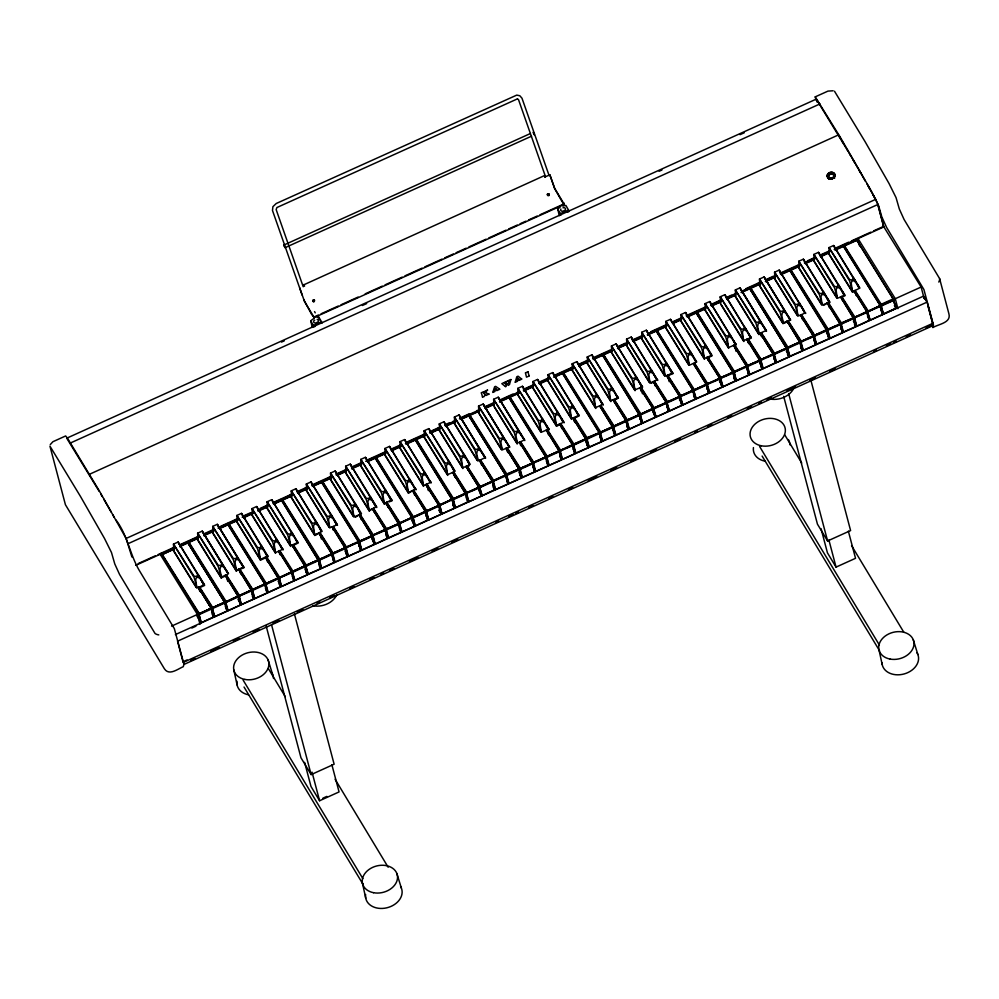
<?xml version="1.0" encoding="UTF-8"?>
<svg xmlns="http://www.w3.org/2000/svg" width="999" height="999" viewBox="0 0 999 999"><rect width="100%" height="100%" fill="white"/><g stroke="black" fill="none" stroke-linecap="round" stroke-linejoin="round"><path stroke-width="1.5" d="M303.783 284.815L544.492 175.587L545.229 177.273L544.954 176.598M528.146 371.728L525.449 372.839M834.877 176.386A3.871 3.122 -13.1 0 0 834.977 175.237L834.839 174.625A3.871 3.134 -13 0 0 832.766 172.49L832.592 172.415A3.871 3.097 -13.4 0 0 827.397 174.788L827.347 174.937A3.871 3.134 -13 0 0 828.096 177.697L828.671 178.097A3.871 3.134 -13 0 0 832.654 178.197A3.871 3.134 -13 0 0 834.889 175.287L834.964 175.175A3.871 3.134 -13 0 0 834.852 174.763M508.891 380.394L510.951 379.483M488.973 394.118L485.851 395.504M516.995 379.358L517.007 379.32A11.701 7.455 -31.1 0 1 517.07 378.983L517.345 377.872M545.092 176.885L549.887 174.85L554.682 188.424L564.348 204.383L314.198 317.545L304.545 301.586L299.7 287.962L300.037 288.736M506.918 383.703L506.081 386.438A6.456 4.108 -31.1 0 1 505.644 386.638L505.494 386.65M509.59 384.103L510.889 379.608M509.515 384.453L508.366 385.389L506.98 383.728M931.842 325.237L932.417 322.752L928.121 306.506M175.387 634.59L923.538 296.141L927.122 302.098L932.741 323.376L932.142 326.011L183.991 664.447M312.749 300.986C314.835 298.114 315.047 303.321 312.699 300.874M856.817 239.935L893.431 299.001L893.181 300.649L882.08 305.682L880.818 305.382L844.043 245.717M158.791 634.889A8.916 6.768 -14.8 0 1 155.07 633.516L119.543 574.4L114.773 563.923L111.488 552.522L104.495 538.436L80.544 496.565L49.95 446.141L65.422 504.72L164.373 668.743C169.043 676.086 177.485 669.143 183.292 666.67L183.941 664.223L174.338 628.608L139.123 570.179C129.808 554.133 127.485 535.102 116.021 520.029M932.629 327.36L933.503 325.15L923.9 289.523L886.6 227.41L881.83 216.933L878.546 205.519L871.553 191.446L840.234 137.15L815.221 96.866L827.959 91.109L833.129 90.772M50.275 444.58L52.922 441.708L65.659 435.951L67.832 438.761L99.538 491.233L126.124 538.449L131.918 557.005M203.471 584.465L200.362 578.921L197.939 577.122L196.266 577.884L195.704 579.757L196.766 587.225L194.168 577.584L173.489 544.13L194.031 576.098L196.666 576.573L197.677 574.45L178.072 542.045L204.408 584.615L199.238 587.187L200.624 592.082M221.191 575.736L220.904 576.311L218.294 566.658L197.627 533.204L218.169 565.184L220.791 565.659L221.815 563.523L202.21 531.131L227.847 573.164L223.739 567.07L222.078 566.208L220.404 566.97L219.942 570.067L221.403 576.348M236.276 568.918L235.976 569.492L233.379 559.84L212.7 526.386L233.242 558.354L235.876 558.841L236.888 556.705L217.295 524.313L242.932 566.346L238.811 560.252L237.163 559.39L235.489 560.152L235.015 563.249L236.476 569.53M266.87 555.781L263.761 550.249L261.338 548.451L259.665 549.2L259.103 551.073L260.165 558.541L257.567 548.901L236.888 515.447L257.43 547.415L260.065 547.902L261.076 545.766L241.471 513.374L267.807 555.931L268.044 556.73L266.296 557.517M281.993 548.938L278.883 543.406L276.461 541.608L274.787 542.37L274.226 544.23L275.287 551.71L272.69 542.057L252.01 508.603L272.552 540.571L275.187 541.058L276.199 538.923L256.606 506.53L283.167 549.9L279.882 544.605M297.115 542.107L294.006 536.563L291.583 534.765L289.91 535.526L289.348 537.387L290.409 544.867L287.812 535.214L267.133 501.76L287.675 533.741L290.309 534.215L291.321 532.08L271.728 499.687L298.289 543.056M321.253 531.181L318.132 525.649L315.721 523.851L314.048 524.6L313.486 526.473L314.548 533.941L311.95 524.3L291.271 490.846L311.813 522.814L314.448 523.301L315.459 521.166L295.854 488.773L322.165 531.343L319.643 532.717L321.416 539.048M336.326 524.363L333.216 518.818L330.806 517.02L329.133 517.782L328.559 519.655L329.62 527.122L327.023 517.482L306.343 484.028L326.885 515.996L329.52 516.471L330.532 514.348L310.939 481.943L337.3 524.5L332.967 526.685L333.941 530.157M361.326 516.233L357.405 507.879L354.995 506.081L353.309 506.843L352.747 508.716L353.808 516.183L351.211 506.543L330.532 473.089L351.074 505.057L353.708 505.531L354.72 503.409L335.127 471.004L361.463 513.573L359.777 514.56L361.151 519.455M375.636 506.58L372.527 501.036L370.117 499.238L368.431 499.999L367.869 501.873L368.931 509.34L366.333 499.7L345.654 466.246L366.196 498.214L368.831 498.688L369.842 496.565L350.249 464.16L376.586 506.73L373.151 508.516L374.126 511.975M390.759 499.737L387.649 494.205L385.239 492.407L383.566 493.156L382.992 495.029L384.053 502.497L381.456 492.857L360.776 459.403L381.318 491.371L383.953 491.845L384.965 489.722L365.372 457.33L391.708 499.887L391.933 500.686L389.31 501.873M414.897 488.823L411.788 483.279L409.365 481.481L407.692 482.242L407.13 484.103L408.191 491.583L405.594 481.943L384.915 448.489L405.457 480.457L408.091 480.931L409.103 478.808L389.498 446.403L416.046 489.785L414.398 487.137M429.982 482.005L426.86 476.461L424.45 474.662L422.777 475.424L422.215 477.285L423.264 484.765L420.666 475.112L399.987 441.658L420.529 473.638L423.164 474.113L424.188 471.978L404.583 439.585L431.168 482.942L429.52 480.294M454.158 471.066L451.048 465.522L448.638 463.723L446.965 464.485L446.391 466.346L447.452 473.826L444.855 464.173L424.175 430.719L444.717 462.687L447.352 463.174L448.364 461.038L428.771 428.646L455.107 471.203L453.421 472.202L454.795 477.097M469.28 464.223L466.171 458.678L463.761 456.88L462.087 457.642L461.513 459.503L462.574 466.983L459.977 457.33L439.298 423.876L459.84 455.856L462.475 456.331L463.486 454.195L443.893 421.803L470.229 464.36L466.795 466.146L467.769 469.605M477.997 459.565L477.697 460.139L475.099 450.499L454.42 417.045L474.962 449.013L477.597 449.488L478.608 447.365L459.016 414.96L484.652 456.993L480.544 450.899L478.883 450.037L477.21 450.799L476.735 453.896L478.209 460.189M502.122 448.651L501.835 449.225L499.238 439.572L478.558 406.118L499.1 438.086L501.735 438.573L502.747 436.438L483.154 404.046L508.791 446.078L504.67 439.985L503.009 439.123L501.336 439.885L500.874 442.982L502.335 449.263M517.207 441.833L516.92 442.395L514.31 432.754L493.631 399.3L514.173 431.268L516.808 431.755L517.832 429.62L498.226 397.227L523.863 439.26L519.755 433.166L518.094 432.305L516.421 433.054L515.959 436.151L517.42 442.445M547.802 428.696L544.692 423.151L542.282 421.353L540.609 422.115L540.047 423.988L541.096 431.456L538.498 421.815L517.819 388.361L538.361 420.329L540.996 420.804L542.007 418.681L522.415 386.288L548.751 428.846L548.975 429.645L547.24 430.432M562.924 421.853L559.815 416.321L557.405 414.523L555.731 415.272L555.169 417.145L556.218 424.612L553.621 414.972L532.942 381.518L553.483 413.486L556.118 413.961L557.142 411.838L537.537 379.445L563.873 422.003L560.451 423.788L561.825 428.683M578.059 415.01L574.937 409.478L572.527 407.679L570.854 408.429L570.292 410.302L571.341 417.782L568.743 408.129L548.064 374.675L568.606 406.643L571.241 407.13L572.265 404.995L552.659 372.602L579.22 415.971L575.936 410.676M602.185 404.096L599.075 398.551L596.665 396.753L594.979 397.515L594.417 399.388L595.479 406.855L592.882 397.215L572.202 363.761L592.744 395.729L595.379 396.203L596.391 394.081L576.798 361.675L603.321 405.057M617.27 397.277L614.148 391.733L611.738 389.935L610.064 390.696L609.502 392.557L610.564 400.037L607.954 390.397L587.275 356.943L607.817 388.911L610.451 389.385L611.475 387.262L591.87 354.857L618.456 398.214L616.82 395.567M641.458 386.338L638.336 380.794L635.926 378.996L634.253 379.757L633.691 381.618L634.752 389.098L632.142 379.445L611.463 345.991L632.005 377.972L634.64 378.446L635.664 376.311L616.058 343.918L642.619 387.287L640.159 383.316M656.58 379.495L653.458 373.951L651.048 372.152L649.375 372.914L648.813 374.775L649.874 382.255L647.265 372.615L626.585 339.161L647.127 371.128L649.762 371.603L650.786 369.48L631.181 337.075L657.742 380.444L655.282 376.473M671.703 372.652L668.581 367.108L666.171 365.309L664.497 366.071L663.935 367.944L664.997 375.412L662.387 365.771L641.708 332.317L662.25 364.285L664.884 364.76L665.908 362.637L646.303 330.232L672.639 372.802L672.864 373.601L668.943 375.374M695.828 361.738L692.719 356.193L690.309 354.395L688.636 355.157L688.061 357.018L689.123 364.498L686.525 354.845L665.846 321.391L686.388 353.371L689.023 353.846L690.034 351.71L670.441 319.318L696.74 361.9L694.218 363.274L695.192 366.733M710.913 354.907L707.791 349.375L705.381 347.577L703.708 348.339L703.146 350.199L704.208 357.679L701.598 348.027L680.918 314.573L701.46 346.541L704.095 347.028L705.119 344.892L685.514 312.5L711.875 355.045L707.554 357.242L708.528 360.701M735.102 343.968L731.98 338.436L729.57 336.638L727.896 337.387L727.334 339.26L728.396 346.728L725.786 337.088L705.107 303.634L725.649 335.602L728.283 336.089L729.307 333.953L709.702 301.561L736.263 344.917L733.803 340.946M750.224 337.125L747.102 331.593L744.692 329.795L743.019 330.557L742.457 332.417L743.518 339.897L740.908 330.244L720.229 296.79L740.771 328.758L743.406 329.245L744.43 327.11L724.824 294.717L751.385 338.087L748.925 334.116M758.928 332.48L758.641 333.054L756.031 323.401L735.351 289.947L755.893 321.928L758.528 322.402L759.552 320.267L739.947 287.874L765.584 329.907L761.475 323.813L759.814 322.952L758.141 323.713L757.679 326.81L759.14 333.092M783.066 321.566L782.766 322.128L780.169 312.487L759.49 279.033L780.032 311.001L782.667 311.488L783.691 309.353L764.085 276.96L789.722 318.993L785.614 312.899L783.953 312.038L782.279 312.787L781.817 315.884L783.278 322.178M804.557 312.55L801.435 307.005L799.025 305.207L797.352 305.969L796.79 307.842L797.851 315.309L795.254 305.669L774.575 272.215L795.117 304.183L797.739 304.658L798.763 302.535L779.158 270.13L805.743 313.486M828.745 301.611L825.624 296.066L823.213 294.268L821.54 295.03L820.978 296.903L822.04 304.37L819.43 294.73L798.75 261.276L819.292 293.244L821.927 293.718L822.951 291.596L803.346 259.191L829.682 301.76L828.009 302.747L829.382 307.642M843.868 294.767L840.746 289.223L838.336 287.425L836.663 288.187L836.101 290.06L837.162 297.527L834.552 287.887L813.873 254.433L834.415 286.401L837.05 286.875L838.074 284.752L818.468 252.347L844.804 294.917L841.383 296.703L842.357 300.162M858.99 287.924L855.868 282.392L853.458 280.594L851.785 281.343L851.223 283.216L852.284 290.684L849.674 281.044L828.995 247.59L849.537 279.558L852.172 280.032L853.196 277.909L833.591 245.517L859.927 288.074L854.757 290.647L856.131 295.542M200.287 613.461L211.326 608.241L198.813 588.049M228.009 524.4L264.623 583.453L267.045 592.956L254.807 598.488L252.073 594.655M304.82 566.183L291.958 545.004L290.497 545.666L265.884 505.956M298.064 542.245L292.894 544.817L305.569 565.609L318.194 560.127L280.931 499.45M321.653 482.03L358.266 541.096L360.689 550.586L348.451 556.131L344.942 551.023M373.326 509.103L385.839 529.295L398.464 523.813L385.602 502.647L384.14 503.309L384.365 504.108L386.101 503.321L385.602 502.647M468.868 415.447L505.482 474.5L507.892 484.003L495.654 489.535L492.932 485.701M508.953 397.315L545.554 456.368L547.976 465.871L535.739 471.403L533.016 467.569M560.451 423.788L573.126 444.58L585.751 439.085L572.889 417.919L571.428 418.581L571.653 419.393L547.04 379.67M617.357 398.713L614.073 400.199L626.585 420.392L639.21 414.91L602.597 354.945M681.892 395.592L692.769 390.671L692.769 389.772L656.156 330.719M721.977 377.46L732.854 372.54L732.854 371.64M767.594 356.83L773.039 354.37L773.039 353.471L760.514 333.279L758.728 333.853L734.103 294.143M761.288 333.604L773.8 353.796L786.413 348.314L749.799 288.349M801.36 315.472L813.885 335.664L826.498 330.182L789.547 270.13M862.599 313.848L866.682 312L866.682 311.101L854.157 290.909L852.372 291.496L852.597 292.295L854.157 290.909M869.18 310.876L880.057 305.956L880.057 305.057L843.443 245.991M196.89 616.058L201.348 622.677L213.749 616.845L211.326 608.241L210.914 609.29L199.8 614.323L198.551 614.023L161.938 554.957M212 612.787L214.723 616.62L226.96 611.088L224.713 602.197L187.288 541.808M237.924 595.541L240.334 605.032L228.097 610.576L225.275 606.58M240.334 605.032L238.087 596.141L225.399 575.349L220.966 577.122L221.191 577.934L224.475 576.448M251.298 590.384L238.786 569.293L236.089 570.279L236.313 571.091L238.786 569.293M237.974 599.425L241.483 604.52L253.721 598.988L251.461 590.084L251.036 591.133L239.136 596.203L226.161 575.674M267.045 592.956L264.797 584.053L227.672 524.313M228.009 523.389L265.434 583.766L278.059 578.284L278.047 577.385M265.409 588.423L268.232 592.419L280.632 586.588L278.221 577.984L265.534 557.192L260.252 559.353L260.477 560.152L264.398 558.379M250.986 513.598L275.599 553.321L275.374 552.509L278.921 551.148L291.433 571.328L293.843 580.831L281.606 586.363L278.097 581.268M293.843 580.831L291.596 571.928L278.584 551.061M292.257 576.473L294.992 580.307L307.23 574.775L304.982 565.884L304.558 566.933L293.456 571.952L292.195 571.665L279.508 550.874L282.929 549.088M320.604 568.731L318.356 559.827L317.932 560.876L306.83 565.909L305.569 565.609L307.992 574.213L320.604 568.731L318.194 560.127M326.136 556.53L331.568 554.07L331.568 553.171L319.043 532.991L314.61 534.765L289.997 495.042M318.918 564.223L321.74 568.206L334.141 562.375L331.73 553.783L318.718 532.904M319.817 533.316L332.33 553.508L344.942 548.026L332.093 526.848L329.732 527.922L305.12 488.199M347.365 556.618L345.105 547.727L344.692 548.776L333.579 553.796L332.33 553.508L334.74 562.1L347.365 556.618L344.942 548.026M360.689 550.586L357.954 541.645L345.966 547.302L348.451 556.131M322.477 482.342L359.091 541.408L371.703 535.926L359.178 514.835L353.896 516.982L329.283 477.272M359.053 546.066L361.875 550.049L374.275 544.218L371.865 535.626L358.853 514.747M376.923 533.553L385.239 529.57L372.565 508.778L369.018 510.152L369.243 510.951L372.565 508.778M371.753 538.898L375.262 544.005L387.662 538.174L385.239 529.57L372.227 508.691M400.874 532.417L398.626 523.513L398.201 524.575L387.1 529.595L385.839 529.295L388.249 537.899L400.874 532.417L398.464 523.813M399.288 528.059L402.01 531.893L414.248 526.361L411.825 516.87L375.224 457.804M414.335 516.633L425.374 511.413L412.699 490.621L408.254 492.395L408.479 493.206L412.699 490.621M411.75 520.541L415.384 525.849L427.797 520.017L425.374 511.413L412.362 490.546M426.036 515.959L428.771 519.792L441.009 514.26L438.761 505.357L425.736 484.49L423.376 485.551L423.601 486.363L399.812 447.964M515.209 382.167L516.795 376.748L518.094 376.186L521.578 378.946A1.286 0.824 -31.1 0 0 521.903 379.008L519.268 380.382M439.373 509.927L442.095 513.761L454.333 508.229L451.91 498.738M465.347 493.556L452.822 472.465L447.54 474.625L422.927 434.915M452.697 503.696L455.519 507.692L467.919 501.86L465.509 493.256L452.497 472.39M471.928 490.584L478.896 487.212L466.208 466.421L462.662 467.782L438.049 428.072M466.171 497.802L468.906 501.635L481.143 496.103L478.896 487.212L478.471 488.261L466.57 493.319L453.596 472.802M478.771 490.484L482.28 495.591L494.68 489.747L492.27 481.156L479.582 460.364L477.784 460.939L453.171 421.228M507.892 484.003L505.644 475.099L469.031 416.034M507.03 480.806L509.04 483.479L521.278 477.947L518.856 468.456L506.343 448.264L501.898 450.037L477.285 410.327M507.105 448.588L519.617 468.781L522.027 477.385L534.652 471.89L532.405 462.999L519.717 442.207L517.02 443.194L517.245 443.993L494.268 406.93M547.976 465.871L545.729 456.968L508.616 397.227M509.765 397.614L546.378 456.68L558.99 451.198L558.99 450.299M546.353 461.338L549.163 465.334L561.401 459.79L559.153 450.899L546.478 430.107L541.183 432.267L516.57 392.545M566.933 447.602L572.539 444.842L559.515 423.976L556.306 425.424L556.53 426.223L560.014 424.65L559.515 423.976M559.815 455.444L562.549 459.278L574.787 453.746L572.539 444.842L572.115 445.891L560.214 450.961L547.065 429.832L548.751 428.846M588.161 447.689L585.913 438.798L585.489 439.847L574.388 444.867L573.126 444.58L575.549 453.171L588.161 447.689L585.751 439.085M578.995 415.159L573.826 417.732L586.513 438.524L588.923 447.127L601.535 441.633L599.125 432.142L562.512 373.077M563.111 372.814L599.887 432.467L612.499 426.985L599.65 405.819L595.541 407.667L595.766 408.479L571.977 370.092M614.922 435.589L612.674 426.685L612.25 427.734L601.136 432.767L599.887 432.467L602.297 441.071L614.922 435.589L612.499 426.985M617.707 424.637L626.036 420.641L613.011 399.775L610.651 400.836L586.038 361.126M612.537 429.97L616.046 435.077L628.446 429.245L626.036 420.641L625.611 421.69L614.51 426.71L613.249 426.423L600.736 406.231L600.786 405.307L603.096 404.258M626.66 425.199L629.382 429.046L641.62 423.501L639.372 414.61L602.26 354.857M641.758 413.748L652.634 408.828L652.634 407.929L640.122 387.749L634.827 389.897L610.214 350.187M639.997 418.981L642.819 422.964L655.219 417.132L652.797 408.529L639.785 387.662M652.684 411.813L656.193 416.908L668.431 411.376L666.183 402.485L653.159 381.606L649.949 383.054L625.337 343.344M666.845 407.03L669.567 410.864L681.805 405.332L679.557 396.428L666.533 375.562L665.072 376.223L640.459 336.501M679.432 399.712L682.941 404.807L695.354 398.976L692.931 390.384L655.506 329.995M656.106 329.732L693.531 390.109L695.941 398.701L708.566 393.219L706.318 384.328L693.294 363.449L689.185 365.309L664.572 325.599M716.795 379.807L719.68 378.284L706.655 357.405L704.307 358.479L704.532 359.278L679.907 319.568M706.967 388.873L709.69 392.707L721.927 387.175L719.68 378.284L719.255 379.333L707.354 384.39L694.38 363.873M719.517 381.581L723.026 386.675L735.426 380.844L733.016 372.24L695.591 311.863M704.083 308.629L728.708 348.339L728.471 347.54L733.766 345.379L746.278 365.572L748.701 375.062L736.463 380.607L733.641 376.611M748.701 375.062L746.453 366.171L733.428 345.304M734.527 345.704L747.04 365.896L759.665 360.414L746.802 339.248L743.606 340.696L743.83 341.508L720.853 304.433M762.075 369.018L759.827 360.115L759.402 361.176L748.301 366.196L747.04 365.896L749.462 374.5L762.075 369.018L759.665 360.414M759.702 363.399L763.211 368.494L775.611 362.662L773.201 354.071L760.689 333.878M773.863 358.616L776.598 362.45L788.835 356.905L786.575 348.014L749.974 288.948M750.561 288.674L787.175 347.752L799.799 342.257L787.274 321.178L782.829 322.952L758.216 283.229M802.209 350.861L799.962 341.958L799.537 343.019L788.436 348.039L787.175 347.752L789.585 356.343L802.209 350.861L799.799 342.257M807.716 338.673L813.161 336.213L813.161 335.314M800.611 346.516L803.333 350.349L815.571 344.817L813.323 335.914L800.636 315.122L797.951 316.109L773.326 276.398M828.908 338.773L826.66 329.882L826.235 330.931L815.134 335.951L813.885 335.664L816.295 344.268L828.908 338.773L826.498 330.182M826.473 332.942L830.107 338.236L842.344 332.704L840.097 323.813L827.409 303.022L822.127 305.17L797.502 265.459M828.009 302.747L840.683 323.539L853.308 318.057L840.783 296.965L837.249 298.339L812.624 258.616M855.718 326.648L853.471 317.757L853.046 318.806L841.945 323.826L840.683 323.539L843.106 332.143L855.718 326.648L853.308 318.057M853.346 321.041L856.855 326.136L869.267 320.304L866.845 311.7L853.833 290.834M867.507 316.246L870.241 320.08L882.479 314.548L880.231 305.657L843.106 245.904M882.567 304.82L893.668 300.112C891.145 294.805 896.64 306.93 895.853 308.491L883.615 314.036L880.793 310.04M529.258 375.924L526.51 377.172L525.474 373.014M531.555 136.176L285.102 247.665L284.303 246.391L283.916 245.03L530.369 133.541M285.102 247.665L283.991 245.067M549.275 195.342C549.862 192.07 545.167 196.029 548.851 195.667M894.392 305.569L896.016 308.204L883.228 313.986L880.868 304.445L893.094 298.913M483.516 392.095L483.903 393.544L485.289 391.745M227.772 581.406L225.999 575.074L228.521 573.701L203.908 533.99M240.697 573.95L239.323 569.055L243.644 566.858L219.031 527.147M267.507 561.825L266.134 556.93L267.807 555.931M387.912 507.355L386.538 502.46L391.708 499.887M414.66 495.254L413.286 490.359L415.821 488.973M428.396 490.659L426.623 484.328L430.944 482.142M481.555 464.997L480.182 460.102L485.352 457.517L460.726 417.807M508.304 452.884L506.93 447.989L509.465 446.615L485.664 408.229M521.228 445.429L520.267 441.958L524.587 439.772L500.786 401.386M614.885 403.059L613.91 399.6L618.231 397.415M642.494 393.806L640.709 387.475L642.394 386.476M655.469 386.313L654.095 381.418L657.517 379.645M669.243 381.705L667.469 375.374L672.639 372.802M736.138 351.436L734.352 345.117L736.038 344.118M749.113 343.956L747.739 339.061L751.161 337.275M762.087 336.476L761.338 332.679L766.283 330.432L741.67 290.721M788.835 324.375L787.861 320.904L790.384 319.53L765.771 279.82M802.572 319.767L801.198 314.872L805.519 312.687M187.924 542.532L224.625 602.185L212.238 607.792L199.238 587.187M228.097 610.576L225.624 601.735L238.012 596.141L226.461 601.835L225.137 601.323L188.524 542.257M254.807 598.488L252.322 589.66L264.71 584.053L252.322 589.66L239.323 569.055M268.232 592.419L265.746 583.591L278.147 577.984L266.596 583.691L265.272 583.166L228.659 524.1M281.606 586.363L279.133 577.534L291.521 571.928L279.97 577.634L278.646 577.11M321.74 568.206L319.268 559.378L331.656 553.771L320.105 559.477L318.781 558.953L282.168 499.9M332.093 526.848L344.942 547.127L344.58 548.401L332.642 553.321L319.643 532.717M333.142 527.285L346.116 547.814L358.504 542.207L345.966 547.302L332.967 526.685M375.262 544.005L372.777 535.177L385.164 529.57L372.777 535.177L359.777 514.56M385.939 502.722L398.451 522.914L398.089 524.2L386.151 529.12L373.151 508.516M425.736 484.49L438.586 504.757L438.224 506.043L426.286 510.964L413.286 490.359M466.208 466.421L478.721 486.6L478.359 487.887L466.421 492.807L453.421 472.202M479.582 460.364L492.095 480.556L491.745 481.83L479.795 486.763L466.795 466.146M493.181 480.706L505.569 475.099L493.181 480.706L480.182 460.102M532.23 462.4L531.868 463.673L519.93 468.606L506.93 447.989M533.254 462.574L545.654 456.968L533.254 462.574L520.267 441.958M546.69 456.493L559.078 450.899L547.527 456.593L546.203 456.081L509.59 397.015M559.852 424.051L572.452 444.842L560.901 450.549L559.59 450.025M572.889 417.919L585.839 438.786L574.275 444.493L572.964 443.968M599.65 405.819L612.587 426.685L601.036 432.392L599.712 431.868M626.91 420.204L639.298 414.61L626.91 420.204L613.91 399.6M640.334 414.135L652.722 408.529L641.171 414.235L639.847 413.711L603.246 354.657M653.159 381.606L666.008 401.885L665.646 403.159L653.708 408.079L640.709 387.475M666.533 375.562L679.395 395.829L679.033 397.103L667.082 402.035L654.095 381.418M692.931 390.384L692.507 391.433L680.606 396.491L680.756 395.616L692.856 390.372L680.469 395.979L667.469 375.374M693.294 363.449L706.231 384.328L694.68 390.022L693.368 389.51L656.755 330.444M706.655 357.405L719.517 377.684L719.155 378.958L707.205 383.878L694.218 363.274M733.016 372.24L732.592 373.301L720.691 378.359L720.841 377.485L732.941 372.24L720.554 377.847L707.554 357.242M746.453 366.171L746.028 367.22L734.128 372.29L734.265 371.416L746.365 366.171L734.814 371.878L733.491 371.353L696.89 312.287M746.802 339.248L759.652 359.515L759.302 360.801L747.352 365.721L734.352 345.117M760.739 359.665L773.126 354.058L760.739 359.665L747.739 339.061M787.274 321.178L799.874 341.958L788.323 347.664L787.012 347.14L750.399 288.087M800.861 341.521L813.248 335.914L800.861 341.521L787.861 320.904M839.922 323.214L839.56 324.488L828.458 329.508L827.147 328.996L790.534 269.93M853.296 317.158L852.946 318.431L841.832 323.464L840.521 322.939M854.382 317.307L866.77 311.7L855.219 317.407L853.895 316.883M867.756 311.251L880.144 305.644L868.593 311.351L867.269 310.839M856.493 239.847L893.518 299.6L881.967 305.307L880.656 304.782M485.689 392.257L486.813 390.796A3.134 1.998 -31.1 0 1 487.125 390.472L487.524 390.184M509.015 383.154L508.991 380.457M479.795 486.763L492.182 481.156M469.468 415.172L506.068 474.238L518.943 469.043L518.593 470.104L507.492 475.124L506.243 474.837L468.818 414.46M519.93 468.606L532.317 462.999M560.064 450.449L572.452 444.842M586.338 437.924L599.213 432.742L598.863 433.791L587.762 438.811L586.513 438.524L595.042 434.89M600.199 432.292L612.587 426.685M600.574 405.631L613.561 426.248L625.549 420.591L626.098 421.153M653.708 408.079L666.096 402.485M667.082 402.035L679.482 396.428M693.843 389.922L706.231 384.328M707.205 383.878L719.605 378.271M747.352 365.721L759.74 360.115M761.113 333.004L774.113 353.621L786.5 348.014L786.163 349.063L775.049 354.096L773.8 353.796L776.211 362.4M801.198 314.872L814.197 335.489L826.185 329.832L826.722 330.394M827.622 329.408L840.009 323.801M844.255 245.379L882.08 305.682L881.13 305.207L893.518 299.6M527.922 371.94L529.12 375.811M519.268 380.294L518.981 379.108L516.733 380.469A5.257 3.347 -31.1 0 0 516.658 380.894L517.494 381.094M507.729 381.019L508.903 383.166M202.173 581.443L204.645 585.414L199.413 587.787L211.925 607.979L213.187 608.266L224.288 603.246L224.713 602.197L226.96 611.088M187.874 541.545L225.312 601.922L226.561 602.21L237.662 597.19L238.087 596.141M243.644 566.858L243.881 567.669L239.498 569.655L252.01 589.847L253.271 590.134L264.373 585.114L264.797 584.053M267.857 592.37L265.434 583.766L266.696 584.053L277.797 579.033L278.221 577.984M266.134 556.93L279.27 578.046L291.171 572.989L291.596 571.928M282.342 500.487L318.956 559.565L320.204 559.852L331.306 554.832L331.73 553.783M361.501 549.999L359.091 541.408L360.339 541.695L371.441 536.675L371.865 535.626L359.403 541.221L361.875 550.049M359.952 515.159L372.914 535.689L384.815 530.619L385.239 529.57M386.7 503.059L399.675 523.576L412.063 517.981L374.887 457.717M375.174 456.818L412.599 517.195L413.848 517.494L424.95 512.462L425.374 511.413L412.912 517.02L415.384 525.849M413.461 490.946L425.974 511.151L427.235 511.438L438.336 506.418L438.761 505.357L441.009 514.26M426.785 484.927L439.76 505.444L452.147 499.837L415.309 439.672M415.309 438.661L452.734 499.038L453.983 499.338L465.084 494.305L465.509 493.256L453.047 498.863L455.519 507.692M469.293 465.696L466.97 466.745L479.483 486.938L480.744 487.225L491.845 482.205L492.27 481.156L494.517 490.047M480.344 460.689L493.319 481.218L505.219 476.161L505.644 475.099M530.881 463.911L519.617 468.781L520.879 469.068L531.98 464.048L532.405 462.999L534.652 471.89M520.429 442.557L533.404 463.086L545.304 458.017L545.729 456.968M548.788 465.272L546.378 456.68L547.627 456.968L558.728 451.948L559.153 450.899M629.008 428.983L626.585 420.392L627.847 420.679L638.948 415.659L639.372 414.61M603.408 355.244L640.022 414.31L641.271 414.61L652.384 409.59L652.797 408.529M640.883 388.074L653.396 408.266L654.657 408.554L665.759 403.534L666.183 402.485L668.431 411.376M654.258 382.018L666.77 402.21L668.031 402.51L679.133 397.477L679.557 396.428L681.805 405.332M696.328 398.763L693.531 390.109L694.792 390.397L705.893 385.377L706.318 384.328L708.566 393.219M750.224 338.611L747.901 339.66L760.876 360.177L772.776 355.12L773.201 354.071M788.024 321.503L800.998 342.033L812.899 336.963L813.323 335.914M790.696 270.529L827.309 329.595L828.571 329.882L839.672 324.862L840.097 323.813L842.344 332.704M841.383 296.703L854.52 317.819L866.42 312.762L866.845 311.7M854.757 290.647L867.906 311.763L879.807 306.705L880.231 305.657M504.358 382.567L505.931 384.528L506.068 382.605A12.937 8.229 -31.1 0 0 505.756 382.217L505.382 382.105M496.815 390.434L496.503 389.248L494.293 390.509A7.08 4.508 -31.1 0 0 494.218 390.859L495.092 391.321L494.443 391.72A25.325 16.121 -31.1 0 1 493.394 392.195L492.769 392.42L494.642 386.75L495.604 386.351L499.712 389.16M482.517 396.89L481.418 392.982M485.964 395.342C483.416 392.457 486.088 397.34 482.405 397.065M518.419 378.796L518.444 378.771A5.37 3.422 -31.1 0 1 517.944 379.033A11.226 7.143 -31.1 0 1 517.295 379.333L517.132 379.395M499.675 389.31L496.828 390.609M483.641 391.97L483.091 391.97A53.134 33.829 -31.1 0 0 481.98 392.482L481.306 392.794M484.927 391.158L487.549 390.06M517.544 381.243L515.309 382.255M314.198 317.545L312.874 315.871L314.023 316.995L318.294 315.072M321.141 313.786L338.186 306.069M341.034 304.782L358.092 297.065M365.197 293.856L382.242 286.139M385.09 284.852L402.147 277.135M404.995 275.849L422.04 268.144M424.887 266.858L441.945 259.141M444.78 257.854L453.309 253.996M456.156 252.71L466.096 248.202M468.943 246.915L486.001 239.211M488.848 237.924L505.894 230.207M508.741 228.921L517.27 225.062M520.104 223.776L525.799 221.204M528.633 219.917L537.162 216.059M540.009 214.773L562.749 204.483M315.334 326.273L313.736 326.985L313.374 325.424L321.491 321.74L318.881 317.232A10.564 8.504 -13.2 0 0 317.158 317.47M560.764 215.247L560.389 213.674L568.506 210.002L565.896 205.482A10.564 8.504 -13.2 0 0 562.862 206.056M847.464 150.337L816.295 99.113L66.733 438.199L99.238 491.446M567.295 212.287L568.881 211.576L568.506 210.002M281.493 342.083L284.328 340.809M362.412 305.482L366.67 303.559M659.115 171.266L661.95 169.98M740.034 134.653L744.292 132.73M70.28 443.069L819.842 103.983M126.124 538.449L875.686 199.363L877.934 204.47L883.865 226.898L834.177 249.375M128.371 543.556L877.934 204.47M504.383 382.455L501.81 383.641L505.344 386.513M507.754 380.919L505.257 382.055M138.249 563.548L155.282 555.844M158.129 554.557L173.189 547.739M180.307 544.53L197.365 536.813M204.483 533.591L213.012 529.732M220.592 526.311L237.188 518.793M244.293 515.584L250.399 512.824M260.339 508.329L267.432 505.107M272.727 502.722L292.645 493.706M296.903 491.783L305.769 487.774M312.55 484.702L329.907 476.86M336.725 473.776L345.517 469.792M352.36 466.695L361.139 462.724M368.007 459.615L385.264 451.81M392.17 448.688L400.886 444.742M407.979 441.533L425.012 433.828M431.993 430.669L437.799 428.047M444.792 424.887L449.15 422.914M460.427 417.807L469.031 413.923M484.602 406.868L493.156 402.997M500.249 399.8L513.036 394.006M524.388 388.873L532.954 385.002M538.586 382.455L548.588 377.922M555.619 374.75L572.764 366.995M578.334 364.473L585.564 361.201M592.532 358.042L609.74 350.262M618.081 346.491L625.187 343.281M632.28 340.06L640.796 336.213M650.736 331.718L664.934 325.299M672.302 321.965L680.831 318.107M686.226 315.659L704.682 307.317M712.112 303.946L720.641 300.087M727.397 297.04L732.017 294.942M745.853 288.686L758.628 282.904M765.734 279.695L773.263 276.286M780.369 273.077L798.376 264.922M807.379 260.851L813.074 258.279M820.179 255.07L828.72 251.199M835.289 248.227L848.626 242.195M851.46 240.909L870.778 232.18M873.626 230.894L883.553 226.398L878.084 205.657M135.714 565.334L174.038 548.001M179.72 545.429L198.177 537.075M203.858 534.515L213.798 530.019M218.057 528.084L237.924 519.093M242.183 517.17L252.123 512.674M257.804 510.102L267.744 505.606M273.414 503.046L291.87 494.692M297.552 492.12L307.492 487.624M311.75 485.701L331.618 476.71M335.876 474.787L345.816 470.292M351.498 467.719L361.438 463.224M365.696 461.301L385.564 452.31M391.246 449.737L401.186 445.242M405.444 443.319L425.312 434.328M429.582 432.405L439.51 427.909M445.192 425.337L455.132 420.841M459.39 418.918L479.27 409.927M484.94 407.355L493.456 403.496M500.561 400.287L519.018 391.945M523.276 390.01L534.627 384.877M538.886 382.954L548.826 378.459M554.507 375.886L572.964 367.532M578.633 364.972L588.573 360.477M592.832 358.541L611.288 350.199M618.393 346.99L626.91 343.132M632.579 340.559L642.519 336.064M648.201 333.504L666.658 325.15M672.339 322.577L682.267 318.082M686.525 316.159L706.405 307.168M710.664 305.244L720.604 300.749M726.285 298.177L736.213 293.681M741.895 291.109L760.351 282.767M766.033 280.195L775.973 275.699M780.231 273.776L800.099 264.785M804.357 262.862L814.297 258.366M819.979 255.794L829.919 251.298M173.976 549.263L161.176 555.057L173.876 548.863M180.981 545.654L198.039 537.937M203.734 535.364L213.686 530.856M219.38 528.284L237.862 519.917M243.544 517.345L253.496 512.849M257.767 510.914L267.72 506.418M273.414 503.846L291.895 495.479M297.577 492.907L307.53 488.399M313.224 485.826L331.705 477.472M337.4 474.887L345.929 471.029M351.611 468.456L361.576 463.961M367.257 461.388L385.739 453.022M391.433 450.449L401.386 445.941M405.644 444.018L425.562 435.015M429.82 433.079L439.772 428.583M445.467 426.011L455.419 421.503M461.101 418.931L479.595 410.564M485.277 407.992L493.806 404.133M499.5 401.561L519.405 392.557M523.676 390.621L533.628 386.126M539.31 383.554L549.263 379.046M553.533 377.123L573.438 368.107M579.133 365.534L587.662 361.675M593.344 359.103L611.838 350.749M617.519 348.176L627.472 343.668M633.166 341.096L643.119 336.588M647.377 334.665L667.295 325.662M672.976 323.089L681.505 319.23M687.2 316.658L705.681 308.291M711.375 305.719L721.328 301.211M727.01 298.639L735.539 294.78M741.233 292.207L761.138 283.204M765.409 281.268L775.361 276.773M781.043 274.201L799.525 265.834M805.219 263.261L815.172 258.753M820.866 256.181L829.395 252.322M835.077 249.75L857.829 239.46M179.67 546.69L198.152 538.324M203.833 535.751L213.786 531.256M219.48 528.683L237.962 520.317M243.656 517.744L253.609 513.236M259.29 510.664L267.819 506.805M274.937 503.596L291.995 495.879M297.69 493.306L307.642 488.798M313.324 486.226L331.818 477.859M337.5 475.287L346.029 471.428M351.723 468.856L361.675 464.36M367.357 461.788L385.851 453.421M391.533 450.849L401.486 446.341M407.18 443.768L425.661 435.414M431.356 432.829L439.885 428.971M445.566 426.398L455.519 421.903M461.213 419.33L479.695 410.964M485.389 408.391L493.918 404.533M499.6 401.96L519.505 392.957M523.776 391.021L532.305 387.162M539.423 383.953L547.952 380.082M555.057 376.873L573.551 368.506M579.233 365.934L587.762 362.075M593.456 359.503L611.937 351.136M617.632 348.564L627.584 344.068M633.266 341.496L641.795 337.637M647.489 335.065L665.971 326.698M673.076 323.476L681.618 319.618M687.3 317.045L705.781 308.691M711.475 306.119L721.428 301.611M727.122 299.038L735.651 295.18M741.333 292.607L761.238 283.604M765.509 281.668L775.461 277.173M781.156 274.6L799.637 266.233M805.319 263.661L813.86 259.802M820.966 256.581L829.495 252.722M835.189 250.15L857.941 239.86L857.254 238.736M211.401 608.753L198.651 587.449L196.853 588.036L172.24 548.314M293.057 545.417L296.978 543.643M315.934 535.077L319.043 532.991M355.432 517.207L359.178 514.835M573.988 418.331L577.909 416.558M712.1 355.856L707.717 357.829L720.242 378.034L722.652 386.625M784.153 323.251L787.437 321.765M823.651 305.394L827.409 303.022M828.171 303.346L829.907 302.56L827.447 298.589M841.545 297.29L845.029 295.716L842.569 291.745M651.336 383.341L653.496 381.693M171.566 626.123L197.402 614.435L160.202 554.395M892.257 299.513L897.914 308.654L895.291 298.726L921.128 287.038L883.128 225.712M213.674 607.404L223.189 603.109M228.409 600.749L225.312 601.922L227.722 610.514M231.131 599.512L236.563 597.052M240.422 595.304L249.937 590.996M253.746 589.273L259.191 586.813M281.918 576.535L290.072 572.852M303.459 566.795L292.195 571.665L294.605 580.257M323.414 557.767L318.956 559.565L321.366 568.156M354.195 543.843L345.654 547.477L348.064 556.081M405.032 520.841L399.213 523.251L401.635 531.843M407.754 519.605L412 517.47L399.525 523.064L402.01 531.893M427.709 510.576L437.237 506.281M441.046 504.557L452.085 499.338L439.61 504.932L442.095 513.761M454.47 498.476L463.986 494.168M469.205 491.808L466.108 492.994L468.519 501.585M481.231 486.376L490.746 482.067M495.279 489.485L492.869 480.881L500.037 477.859M508.653 483.429L506.243 474.837L519.018 469.055L506.505 448.863M535.364 471.353L532.942 462.749L544.205 457.879M562.162 459.228L559.752 450.624L564.21 448.838M655.132 407.704L664.66 403.396M668.518 401.648L678.034 397.34M695.267 389.548L704.794 385.239M709.315 392.657L706.892 384.066L710.002 382.879M696.241 311.576L733.666 371.953L740.846 368.931M762.836 368.444L760.426 359.852L764.884 358.054M802.959 350.299L800.549 341.695L805.007 339.91M829.719 338.186L827.309 329.595L835.851 325.949M856.48 326.086L854.07 317.482L859.889 315.085M191.858 628.046L195.941 626.198M927.122 302.098L177.56 641.183L183.179 662.462L932.741 323.376M184.266 661.201L187.1 659.914M190.784 660.476L195.042 658.541M210.664 651.485L219.181 647.627M233.379 641.208L239.061 638.636M253.247 632.217L258.928 629.645M273.127 623.226L278.808 620.654M297.265 612.312L302.934 609.74M317.133 603.321L319.98 602.035M329.907 597.539L334.166 595.604M349.787 588.548L354.046 586.613M369.667 579.557L373.926 577.622M381.019 574.413L383.853 573.126M389.535 570.566L393.793 568.631M409.415 561.575L417.932 557.717M432.13 551.298L437.799 548.726M451.998 542.307L457.679 539.735M496.003 522.402L498.851 521.116M508.791 516.62L513.049 514.685M515.884 513.411L518.718 512.125M528.658 507.629L532.917 505.694M548.538 498.638L552.797 496.703M568.406 489.647L572.664 487.712M588.286 480.656L596.803 476.798M611.001 470.379L616.683 467.807M630.881 461.388L636.55 458.816M650.749 452.397L656.43 449.825M674.887 441.483L680.556 438.911M694.755 432.492L697.602 431.206M707.529 426.71L711.8 424.787M727.409 417.719L731.668 415.796M747.289 408.728L751.548 406.805M758.641 403.584L761.475 402.31M767.157 399.737L771.415 397.814M787.037 390.746L795.554 386.888M809.752 380.469L815.421 377.897M829.62 371.478L835.301 368.906M873.638 351.573L876.473 350.287M886.413 345.791L890.671 343.868M893.506 342.582L896.34 341.296M906.28 336.8L910.539 334.877M926.16 327.809L930.419 325.886M932.866 327.585C938.311 324.126 951.398 322.927 948.913 313.823L939.609 278.596L904.083 219.493L899.325 209.016L896.041 197.615L889.048 183.529L865.084 141.658L834.502 91.234M266.096 625.761L300.974 757.779L311.139 774.612L334.128 764.21L294.405 613.861M783.678 396.341L817.444 524.138L827.597 540.971L850.599 530.569L810.963 380.557M322.864 798.201L326.835 796.403M304.62 762.374L310.989 786.488L319.593 800.748L339.061 791.932L331.893 764.809M821.078 528.733L827.447 552.859L836.051 567.107L855.531 558.304L848.363 531.168M488.911 394.031L485.364 392.707A15.197 9.678 -31.1 0 1 485.689 392.257M549.1 175.537L521.977 98.189L519.805 95.742L516.758 95.105L276.224 203.509L272.902 206.693L272.477 210.489L302.16 295.092M517.407 98.876L276.91 207.53L276.161 209.603L303.221 286.763M517.382 377.847L518.206 378.471A15.185 9.665 -31.1 0 1 518.394 378.633L518.456 378.708M814.197 335.489L826.136 330.557L826.498 329.283L789.884 270.217M774.113 353.621L786.65 348.526M613.561 426.248L625.961 420.641L613.011 399.775M586.825 438.336L599.213 432.742L601.535 441.633M506.555 474.65L518.943 469.043L521.278 477.947M853.396 317.757L841.295 323.002L841.146 323.876M799.874 341.958L787.774 347.202L787.637 348.077M585.839 438.786L573.738 444.031L573.588 444.905M478.808 487.2L466.421 492.807L468.906 501.635M438.673 505.357L426.286 510.964L428.771 519.792M398.539 523.513L386.151 529.12L388.636 537.949M345.03 547.727L332.642 553.321L335.127 562.162M224.625 602.185L212.238 607.792L214.723 616.62M880.818 305.382L883.615 314.036M439.685 505.169L441.72 513.711M252.397 589.897L254.42 598.438M212.312 608.029L214.335 616.57M198.926 614.073L200.961 622.627M453.109 499.088L455.144 507.642M426.348 511.201L428.384 519.742M412.974 517.245L415.01 525.799M372.839 535.402L374.875 543.956M279.196 577.772L281.231 586.313M239.061 595.928L241.096 604.47M291.958 545.004L304.807 565.284L307.23 574.775M517.507 98.889L518.531 99.688L545.491 176.611M563.586 202.785L564.173 203.846L563.011 202.71L563.236 203.321M858.765 287.312L853.77 278.072M843.643 294.156L838.648 284.902M828.521 300.999L823.526 291.745M804.332 311.938L799.337 302.685M749.999 336.513L745.004 327.272M734.877 343.356L729.882 334.116M710.689 354.295L705.694 345.055M695.616 361.114L690.621 351.873M671.478 372.04L666.483 362.787M656.355 378.883L651.36 369.63M641.233 385.714L636.238 376.473M617.045 396.665L612.05 387.412M601.972 403.484L596.977 394.23M577.834 414.398L572.839 405.157M562.712 421.241L557.717 412M547.589 428.084L542.594 418.831M469.068 463.598L464.073 454.358M453.946 470.442L448.951 461.201M429.757 481.381L424.762 472.14M414.685 488.211L409.677 478.958M390.547 499.125L385.552 489.885M375.424 505.969L370.429 496.715M360.302 512.812L355.294 503.558M336.114 523.751L331.119 514.497M321.029 530.569L316.034 521.328M296.903 541.483L291.895 532.242M281.78 548.326L276.773 539.085M266.658 555.169L261.651 545.929M203.259 583.853L198.252 574.6M828.671 178.097L828.096 177.685A3.871 3.134 -13 0 1 829.47 172.677A3.871 3.134 -13 0 1 834.839 174.625L834.864 174.738M734.128 372.29L736.076 380.557M720.691 378.359L723.026 386.675M680.606 396.491L667.632 375.974M305.407 565.009L308.366 574.263M292.033 571.066L294.992 580.307M562.262 201.973L554.657 188.536L549.837 174.8M303.758 284.515L304.558 286.139L304.146 285.527M816.695 99.975L820.004 104.52M858.104 238.711L895.291 298.726M854.407 279.608L856.056 282.255M857.691 284.902L859.34 287.55M854.982 290.309L868.693 311.725M827.746 251.773L852.372 291.496M827.971 252.585L852.597 292.295M841.595 296.366L855.319 317.782M840.446 296.878L852.971 317.07L853.046 318.806M854.32 323.826L855.881 326.361M812.849 259.428L836.65 297.814M828.221 302.41L841.945 323.826M827.072 302.934L839.585 323.127L839.672 324.862M840.758 328.346L843.106 332.143M797.726 266.271L821.528 304.658M790.746 269.593L828.571 329.882M801.648 306.868L804.108 310.839M801.41 314.548L815.134 335.951M800.311 315.047L812.824 335.227L812.899 336.963M813.948 340.472L816.295 344.268M773.551 277.198L797.352 315.597M788.149 316.371L790.609 320.342L790.384 319.53M788.074 320.579L801.797 341.995M786.937 321.091L799.45 341.271L799.537 343.019M800.811 348.039L802.372 350.562M758.441 284.041L783.066 323.751M750.611 287.749L788.436 348.039M749.462 288.261L786.076 347.327L786.163 349.063M786.338 351.099L789.585 356.343M787.362 353.983L788.998 356.618M764.048 327.272L766.508 331.243L766.283 330.432M761.338 332.679L775.049 354.096M760.189 333.191L772.702 353.384L772.776 355.12M735.152 296.266L758.953 334.665M745.641 328.821L747.289 331.468M747.951 338.723L761.675 360.139M760.676 366.196L762.237 368.718M718.98 300.986L743.606 340.696M734.577 344.78L748.301 366.196M747.889 371.978L749.462 374.5M703.858 307.817L728.471 347.54M697.102 311.95L734.914 372.24M695.903 312.5L732.517 371.553L732.592 373.301M733.803 378.221L735.426 380.844M707.767 356.905L721.49 378.321M679.682 318.756L704.307 358.479M694.43 362.937L708.154 384.353M664.797 326.398L688.598 364.797M656.967 330.107L694.792 390.397M693.506 394.767L695.129 397.39M693.718 396.353L695.354 398.976M670.404 369.63L672.864 373.601M667.682 375.037L681.405 396.453M640.684 337.312L664.485 375.699M654.308 381.094L668.031 402.51M627.21 346.803L649.362 382.542M640.933 387.137L654.657 408.554M612.087 353.634L635.052 390.709M603.458 354.32L641.271 414.61M614.123 399.263L627.847 420.679M626.885 426.71L628.446 429.245M587.087 363.249L610.889 401.635M600.786 405.307L614.51 426.71M613.523 432.767L615.084 435.289M570.928 367.957L595.541 407.667M563.324 372.477L601.136 432.767M562.175 372.989L598.788 432.055L598.863 433.791M599.862 437.137L602.297 441.071M574.038 417.395L587.762 438.811M546.815 378.871L571.428 418.581M585.789 442.07L588.136 445.854M586.763 444.867L588.324 447.39M560.814 417.507L564.098 422.802M560.664 423.451L574.388 444.867M573.201 449.388L575.549 453.171M531.693 385.701L556.306 425.424M531.918 386.513L556.53 426.223M546.515 425.674L548.975 429.645M547.29 429.508L561.013 450.924M546.141 430.02L558.653 450.212L558.728 451.948M560.002 456.968L561.575 459.49M517.619 394.68L540.596 431.743M509.815 396.678L547.627 456.968M519.892 432.642L521.528 435.289M523.164 437.937L524.812 440.584M520.479 441.633L534.203 463.049M519.38 442.132L531.893 462.312L531.98 464.048M492.407 403.484L517.02 443.194M504.77 439.473L506.406 442.12M508.041 444.767L509.69 447.415L509.465 446.615M507.155 447.664L520.879 469.068M506.006 448.176L518.518 468.369L518.593 470.104M518.906 472.327L521.253 476.123M519.867 475.124L521.441 477.647M478.334 412.45L501.311 449.513M469.68 414.835L507.492 475.124M468.531 415.359L505.144 474.413L505.219 476.161M482.292 453.034L485.576 458.329L485.352 457.517M480.394 459.765L494.118 481.181M479.245 460.277L491.758 480.469L491.845 482.205M454.22 423.364L477.197 460.427M493.119 487.225L494.68 489.747M467.17 459.877L468.806 462.525M467.02 465.809L480.744 487.225M465.871 466.333L478.384 486.525L478.471 488.261M439.098 430.194L462.887 468.593M452.048 466.72L454.508 470.691M453.646 471.865L467.357 493.281M423.976 437.038L447.764 475.437M416.171 439.036L453.983 499.338M415.946 439.385L452.559 498.439L453.883 498.963L465.434 493.256L467.757 502.16M414.96 439.585L451.573 498.651L451.66 500.387M452.872 505.307L454.495 507.929M426.236 475L427.884 477.647M426.835 483.991L440.559 505.407M426.623 484.328L439.61 504.932L451.998 499.325L454.333 508.229M438.823 510.177L441.171 513.961M398.763 445.841L423.376 485.551M411.113 481.843L412.762 484.49M413.511 490.022L427.235 511.438M383.641 452.684L408.254 492.395M383.866 453.484L408.479 493.206M376.036 457.192L413.848 517.494M375.811 457.53L412.425 516.595L413.748 517.12L425.437 511.925M388.648 495.392L391.933 500.686M386.75 502.122L400.474 523.538M386.538 502.46L399.525 523.064L411.925 517.457L414.248 526.361M359.528 463.586L384.14 503.309M359.752 464.398L384.365 504.108M373.526 502.235L376.81 507.529M373.376 508.179L387.1 529.595M385.901 534.115L388.249 537.899M386.089 535.639L387.662 538.174M344.405 470.429L369.018 510.152M344.63 471.241L369.243 510.951M360.002 514.223L373.713 535.639M330.332 479.408L353.296 516.471M322.527 481.406L360.339 541.695M322.302 481.743L358.916 540.809L360.239 541.321L371.928 536.126M321.316 481.943L357.929 541.008L358.017 542.744M335.065 521.328L337.525 525.299M333.191 526.361L346.915 547.764M345.966 553.796L347.527 556.318M306.156 490.334L329.133 527.397M319.867 532.38L333.579 553.796M333.179 559.577L334.74 562.1M290.222 495.854L314.835 535.564M282.392 499.562L320.204 559.852M281.581 500.162L318.419 560.339M319.143 565.796L320.766 568.431M293.107 544.492L306.83 565.909M304.857 569.155L307.992 574.213M266.109 506.755L290.721 546.478M305.831 571.952L307.392 574.475M279.732 550.536L293.456 571.952M250.761 512.799L275.374 552.509M266.346 556.593L280.07 578.009M265.197 557.117L277.722 577.297L277.797 579.033M279.071 584.053L280.632 586.588M235.639 519.642L260.252 559.353M235.864 520.442L260.477 560.152M228.883 523.763L266.696 584.053M241.408 563.698L243.881 567.669M239.548 568.718L253.271 590.134M238.449 569.218L250.961 589.398L251.036 591.133M252.31 596.166L253.883 598.688M211.476 530.569L236.089 570.279M212.512 532.692L236.313 571.091M226.286 570.541L227.934 573.189M226.224 574.75L239.935 596.166M225.999 575.074L238.998 595.691L241.483 604.52M225.075 575.262L237.587 595.454L237.662 597.19M196.353 537.412L220.966 577.122M197.39 539.535L221.191 577.934M188.749 541.92L226.561 602.21M187.587 542.445L224.201 601.51L224.288 603.246M199.463 586.85L213.187 608.266M198.314 587.375L210.826 607.554L210.914 609.29M172.465 549.125L196.254 587.512M212.175 614.323L213.749 616.845M161.463 553.184L199.8 614.323M161.776 554.358L198.863 613.848L201.348 622.677M840.171 137.962L838.498 134.902L89.061 474.463M926.198 300.836L923.963 297.128L924.362 298.626M784.839 435.002L801.722 462.987M851.573 545.629L903.833 632.267M759.565 446.428L879.37 645.029M762.112 456.056L879.495 650.661M268.369 668.643L285.252 696.628M335.102 779.27L388.174 867.232M243.107 680.069L362.899 878.67M244.043 687.025L363.037 884.29M161.076 554.657L160.402 553.533L161.176 555.057M841.608 140.359L843.069 142.832M850.311 154.932L854.857 162.974M847.352 149.887L850.411 155.382M100.737 494.018L102.235 496.565M853.233 159.915L857.816 168.094M103.659 499.001L111.189 512.025M533.916 134.278L534.39 134.902L534.003 133.541M560.077 207.317A10.564 8.504 -13.2 0 0 557.767 209.153L560.389 213.674M314.223 318.431A10.564 8.504 -13.2 0 0 310.751 320.904L313.374 325.424M857.716 167.657L865.396 181.281M859.315 170.692L860.863 173.376M112.712 514.66L114.211 517.282M866.807 183.504L869.742 188.711M314.548 311.613L315.247 312.849M868.343 186.476L875.686 199.363M872.914 194.618L874.387 197.253M836.238 250.449L833.591 245.517L828.995 247.59L829.295 253.596M821.116 257.292L818.468 252.347L813.873 254.433L814.173 260.439M805.331 262.899L803.346 259.191L798.75 261.276L799.05 267.282M781.805 275.075L779.158 270.13L774.575 272.215L774.862 278.221M766.733 281.905L764.085 276.96L759.49 279.033L759.777 285.04M742.594 292.819L739.947 287.874L735.351 289.947L735.651 295.966M727.472 299.663L724.824 294.717L720.229 296.79L720.529 302.797M712.349 306.506L709.702 301.561L705.107 303.634L705.406 309.64M688.161 317.445L685.514 312.5L680.918 314.573L681.218 320.579M672.427 323.027L670.441 319.318L665.846 321.391L666.133 327.41M648.95 335.177L646.303 330.232L641.708 332.317L642.007 338.324M633.828 342.02L631.181 337.075L626.585 339.161L626.873 345.167M618.706 348.863L616.058 343.918L611.463 345.991L611.75 352.01M594.517 359.802L591.87 354.857L587.275 356.943L587.574 362.949M579.445 366.621L576.798 361.675L572.202 363.761L572.489 369.767M555.307 377.547L552.659 372.602L548.064 374.675L548.351 380.681M540.184 384.39L537.537 379.445L532.942 381.518L533.229 387.525M525.062 391.221L522.415 386.288L517.819 388.361L518.106 394.368M500.874 402.172L498.226 397.227L493.631 399.3L493.931 405.307M485.789 408.991L483.154 404.046L478.558 406.118L478.846 412.125M461.663 419.905L459.016 414.96L454.42 417.045L454.707 423.052M446.541 426.748L443.893 421.803L439.298 423.876L439.585 429.895M431.418 433.591L428.771 428.646L424.175 430.719L424.463 436.725M407.23 444.53L404.583 439.585L399.987 441.658L400.274 447.677M392.145 451.348L389.498 446.403L384.915 448.489L385.202 454.495M368.019 462.262L365.372 457.33L360.776 459.403L361.064 465.409M352.897 469.105L350.249 464.16L345.654 466.246L345.941 472.252M337.762 475.949L335.127 471.004L330.532 473.089L330.819 479.095M313.586 486.888L310.939 481.943L306.343 484.028L306.631 490.034M297.839 492.482L295.854 488.773L291.271 490.846L291.558 496.853M273.701 503.396L271.728 499.687L267.133 501.76L267.42 507.779M259.24 511.476L256.606 506.53L252.01 508.603L252.297 514.61M244.118 518.319L241.471 513.374L236.888 515.447L237.175 521.453M219.942 529.258L217.295 524.313L212.7 526.386L212.987 532.392M204.857 536.076L202.21 531.131L197.627 533.204L197.914 539.223M180.719 546.99L178.072 542.045L173.489 544.13L173.776 550.137M533.841 133.192L533.204 132.255L533.441 133.279M880.868 304.445L881.13 305.207M303.659 299.513L311.763 314.623L314.023 316.995M913.286 639.835L917.856 654.495M396.828 873.463L401.398 888.136M268.182 660.202L272.752 674.874M893.443 299.9L895.853 308.491M880.057 305.956L882.479 314.548M879.807 306.705L879.719 304.97M870.241 320.08L867.444 311.438L869.854 320.03M866.682 312L869.093 320.604M866.42 312.762L866.345 311.014M854.445 317.545L856.855 326.136M841.071 323.589L843.481 332.192M827.684 329.645L830.107 338.236M826.235 330.931L826.161 329.195M814.26 335.714L816.67 344.318M813.161 336.213L815.571 344.817M800.923 341.745L803.333 350.349M787.562 347.802L789.972 356.393M786.413 348.314L788.835 356.905M774.175 353.846L776.598 362.45M773.039 354.37L775.449 362.962M760.514 333.279L761.488 336.738M760.801 359.902L763.211 368.494M759.402 361.176L759.315 359.428M747.14 339.335L748.114 342.794M747.427 365.959L749.837 374.55M746.028 367.22L745.941 365.484M734.04 372.003L736.463 380.607M732.854 372.54L735.264 381.143M719.517 378.584L721.927 387.175M719.255 379.333L719.18 377.597M707.28 384.116L709.69 392.707M705.893 385.377L705.806 383.641M692.769 390.671L695.179 399.275M692.507 391.433L692.432 389.697M682.941 404.807L680.157 396.166L682.567 404.757M679.133 397.477L679.058 395.741M669.567 410.864L666.77 402.21L669.193 410.814M665.759 403.534L665.671 401.798M656.193 416.908L653.396 408.266L655.806 416.858M652.634 408.828L655.057 417.432M652.384 409.59L652.297 407.842M640.122 387.749L641.096 391.208M642.819 422.964L640.022 414.31L642.432 422.914M639.21 414.91L641.62 423.501M638.948 415.659L638.873 413.923M626.972 420.442L629.382 429.046M625.874 420.941L628.284 429.533M625.611 421.69L625.536 419.955M616.046 435.077L613.249 426.423L615.671 435.027M612.25 427.734L612.162 425.999M600.262 432.53L602.684 441.121M586.888 438.573L589.298 447.177M585.489 439.847L585.414 438.111M573.826 417.732L575.199 422.627M573.226 418.007L574.2 421.466M573.513 444.63L575.923 453.221M572.365 445.142L574.787 453.746M572.115 445.891L572.027 444.155M560.127 450.674L562.549 459.278M558.99 451.198L561.401 459.79M547.065 429.832L548.439 434.727M546.753 456.73L549.163 465.334M545.304 458.017L545.229 456.281M533.329 462.799L535.739 471.403M519.717 442.207L520.691 445.666M520.004 468.831L522.415 477.435M506.343 448.264L507.317 451.723M506.618 474.887L509.04 483.479M493.244 480.944L495.654 489.535M482.28 495.591L479.483 486.938L481.905 495.541M478.721 487.5L481.143 496.103M465.084 494.305L465.01 492.569M438.336 506.418L438.249 504.67M425.212 511.713L427.622 520.304M424.95 512.462L424.875 510.726M411.576 518.518L411.501 516.783M398.201 524.575L398.114 522.827M385.077 529.87L387.5 538.461M384.815 530.619L384.74 528.883M371.703 535.926L374.113 544.517M371.441 536.675L371.366 534.94M344.692 548.776L344.605 547.04M332.43 526.935L333.404 530.394M331.568 554.07L333.978 562.674M331.306 554.832L331.231 553.096M317.932 560.876L317.857 559.14M304.558 566.933L304.47 565.197M292.894 544.817L293.856 548.289M291.171 572.989L291.096 571.241M279.508 550.874L280.482 554.333M278.921 551.148L279.882 554.607M278.059 578.284L280.469 586.875M264.373 585.114L264.285 583.366M253.721 598.988L251.298 589.485M211.164 608.541L213.586 617.145M198.651 587.449L199.625 590.921M921.128 287.038L924.063 298.127M857.666 238.823L859.54 245.916M816.295 99.113L817.082 102.11M815.221 96.866L816.021 99.863M828.883 539.984L836.051 567.107M788.661 393.631L827.597 540.971M312.025 772.115L319.593 800.748M271.503 624.6L311.139 774.612M197.402 614.435L200.025 624.363M557.767 209.153L559.303 215.684M321.491 321.74L321.865 323.314M318.881 317.232L319.48 319.842M310.751 320.904L312.287 327.422M878.908 649.512L882.192 664.56M362.45 883.153L365.734 898.188M233.803 669.892L237.088 684.927M788.386 439.572A18.569 14.086 -14.8 0 1 789.947 444.842M765.022 461.176A18.569 14.086 -14.8 0 1 753.433 447.577M917.032 652.834A18.569 14.086 -14.8 0 1 904.27 673.913A18.569 14.086 -14.8 0 1 881.98 662.724M271.928 673.214A18.569 14.086 -14.8 0 1 273.489 678.483M248.564 694.817A18.569 14.086 -14.8 0 1 236.975 681.218M400.574 886.463A18.569 14.086 -14.8 0 1 386.638 907.854A18.569 14.086 -14.8 0 1 365.622 894.48M793.743 388.286A18.569 14.086 -14.8 0 1 770.042 399.001M336.675 595.042A18.569 14.086 -14.8 0 1 312.987 605.769M939.609 278.596A8.916 6.768 -14.8 0 1 938.785 282.043M314.71 320.13A1.886 1.523 -13.2 0 0 313.786 322.227A1.886 1.523 -13.2 0 0 316.258 322.789L317.395 322.277A1.886 1.523 -13.2 0 0 317.158 319.43M560.914 209.028A1.886 1.523 -13.2 0 0 563.274 211.051L564.41 210.539A1.886 1.523 -13.2 0 0 565.372 208.479A1.886 1.523 -13.2 0 0 562.974 207.817M830.431 174.338A2.71 2.198 -13 0 1 833.94 175.849A2.71 2.198 -13 0 1 831.218 178.596A2.71 2.198 -13 0 1 828.658 176.136M829.02 175.362A2.71 2.198 -13 0 1 829.694 174.725M834.677 176.873A3.871 3.122 -13.1 0 1 833.278 178.346M832.754 178.634A3.871 3.122 -13.1 0 1 828.333 178.234L828.196 178.122A3.871 3.134 -13 0 1 827.447 175.362A3.871 3.097 -13.4 0 1 832.866 172.914A3.871 3.134 -13 0 1 834.727 174.45M834.689 177.997A3.871 3.134 -13 0 1 834.477 178.297M828.958 179.358A3.871 3.134 -13 0 1 828.658 179.158M827.859 178.284A3.871 3.134 -13 0 1 827.647 177.822M494.53 389.51L495.979 388.848A14.86 9.466 -31.1 0 0 495.467 388.399L494.867 388.024L494.542 389.435M312.749 300.412C313.586 304.757 316.346 297.864 312.749 300.412M547.327 194.293C548.401 197.839 550.636 191.808 547.327 194.293M211.251 608.241L198.863 613.848L211.251 608.241M251.386 590.084L238.998 595.691L251.386 590.084M304.895 565.884L292.507 571.478L304.895 565.884M318.281 559.827L305.881 565.434L318.281 559.827M761.325 445.804A17.92 13.586 -14.8 0 0 785.164 428.271A17.92 13.586 -14.8 0 0 756.643 422.727A17.92 13.586 -14.8 0 0 761.325 445.804M889.972 659.053A17.92 13.586 -14.8 0 0 913.81 641.533A17.92 13.586 -14.8 0 0 885.289 635.988A17.92 13.586 -14.8 0 0 889.972 659.053M244.855 679.432A17.92 13.586 -14.8 0 0 268.706 661.912A17.92 13.586 -14.8 0 0 240.172 656.368A17.92 13.586 -14.8 0 0 244.855 679.432M373.501 892.694A17.92 13.586 -14.8 0 0 397.352 875.174A17.92 13.586 -14.8 0 0 368.818 869.617A17.92 13.586 -14.8 0 0 373.501 892.694M830.231 177.997A2.71 2.198 -13 0 0 833.815 175.287A2.71 2.198 -13 0 0 829.457 174.276A2.71 2.198 -13 0 0 830.231 177.997M830.181 178.821A3.134 2.535 -13 0 0 834.327 175.687A3.134 2.535 -13 0 0 829.295 174.513A3.134 2.535 -13 0 0 830.181 178.821"/></g></svg>
